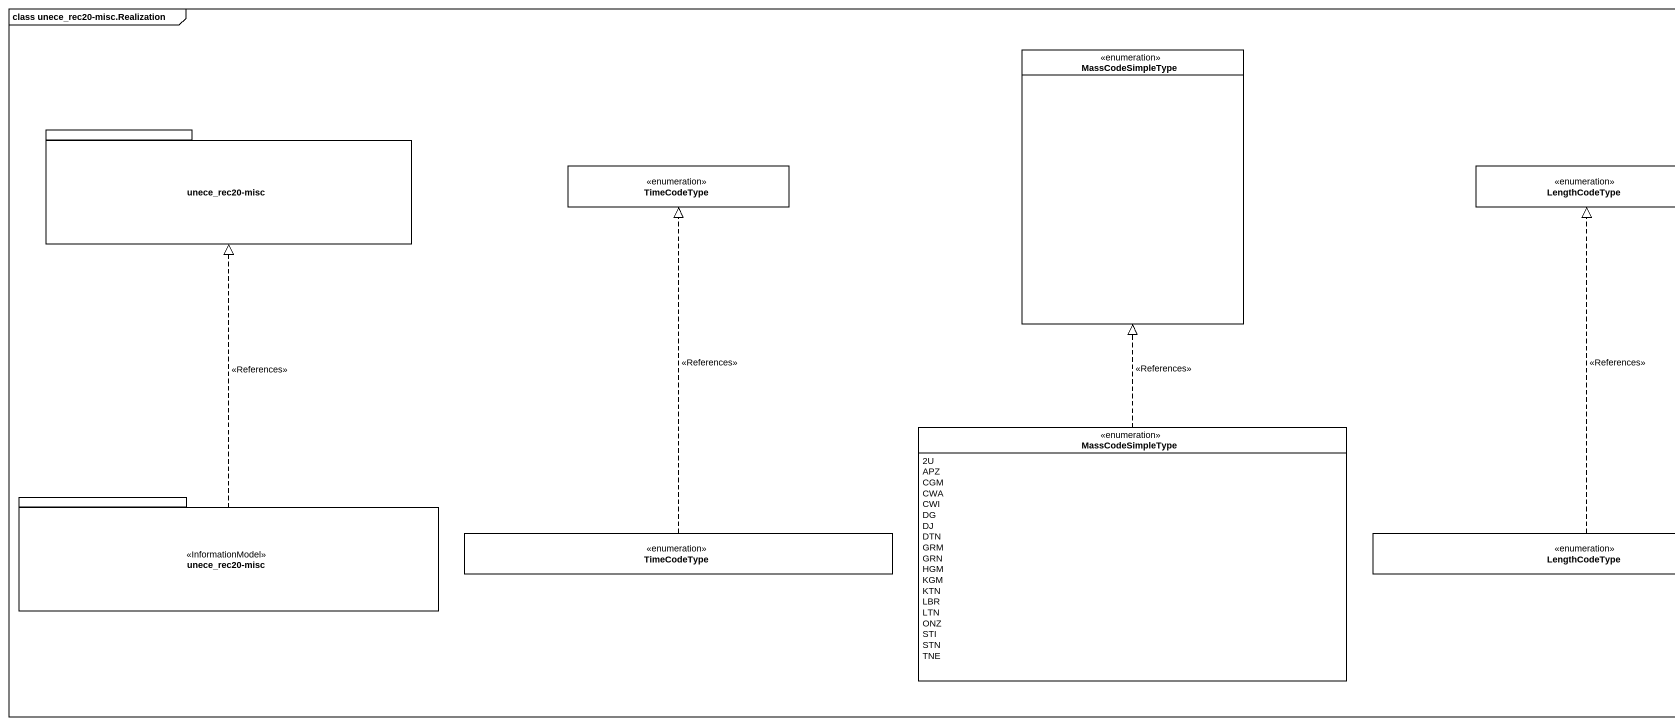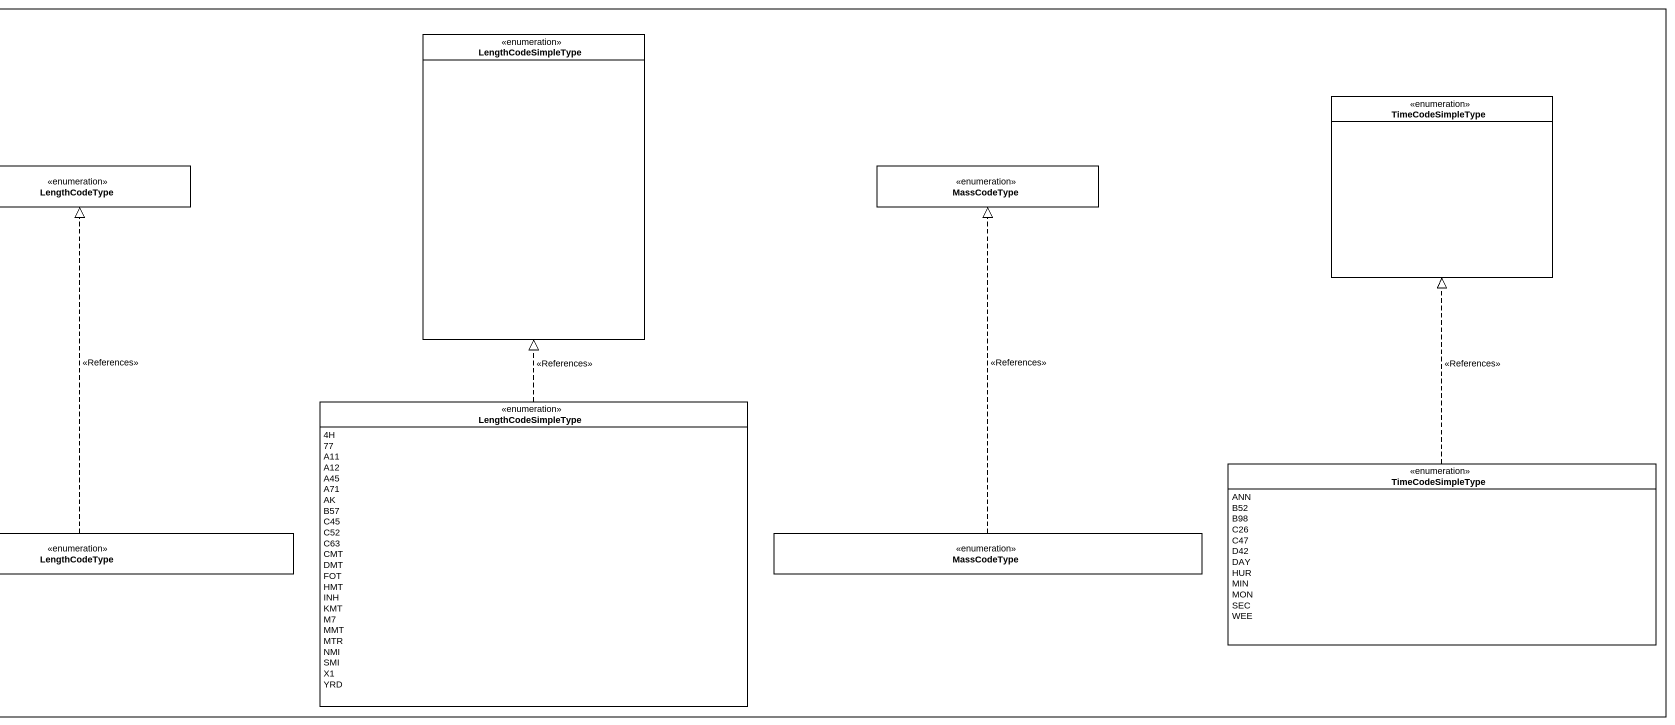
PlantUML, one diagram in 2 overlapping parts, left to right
@startuml
mainframe class unece_rec20-misc.Realization
hide circle
hide empty members
enum LengthCodeSimpleType
enum MassCodeSimpleType
enum TimeCodeSimpleType
package "unece_rec20-misc" as unece_rec20_misc {
}
enum TimeCodeType
enum LengthCodeType
enum MassCodeType
enum "MassCodeSimpleType" as MassCodeSimpleType_2 {
  2U
  APZ
  CGM
  CWA
  CWI
  DG
  DJ
  DTN
  GRM
  GRN
  HGM
  KGM
  KTN
  LBR
  LTN
  ONZ
  STI
  STN
  TNE
}
enum "LengthCodeSimpleType" as LengthCodeSimpleType_2 {
  4H
  77
  A11
  A12
  A45
  A71
  AK
  B57
  C45
  C52
  C63
  CMT
  DMT
  FOT
  HMT
  INH
  KMT
  M7
  MMT
  MTR
  NMI
  SMI
  X1
  YRD
}
enum "TimeCodeSimpleType" as TimeCodeSimpleType_2 {
  ANN
  B52
  B98
  C26
  C47
  D42
  DAY
  HUR
  MIN
  MON
  SEC
  WEE
}
package "unece_rec20-misc" as unece_rec20_misc_2 <<InformationModel>> {
}
enum "TimeCodeType" as TimeCodeType_2
enum "LengthCodeType" as LengthCodeType_2
enum "MassCodeType" as MassCodeType_2
MassCodeSimpleType_2 .up.|> MassCodeSimpleType : <<References>>
LengthCodeSimpleType_2 .up.|> LengthCodeSimpleType : <<References>>
TimeCodeSimpleType_2 .up.|> TimeCodeSimpleType : <<References>>
unece_rec20_misc_2 .up.|> unece_rec20_misc : <<References>>
TimeCodeType_2 .up.|> TimeCodeType : <<References>>
LengthCodeType_2 .up.|> LengthCodeType : <<References>>
MassCodeType_2 .up.|> MassCodeType : <<References>>
@enduml
